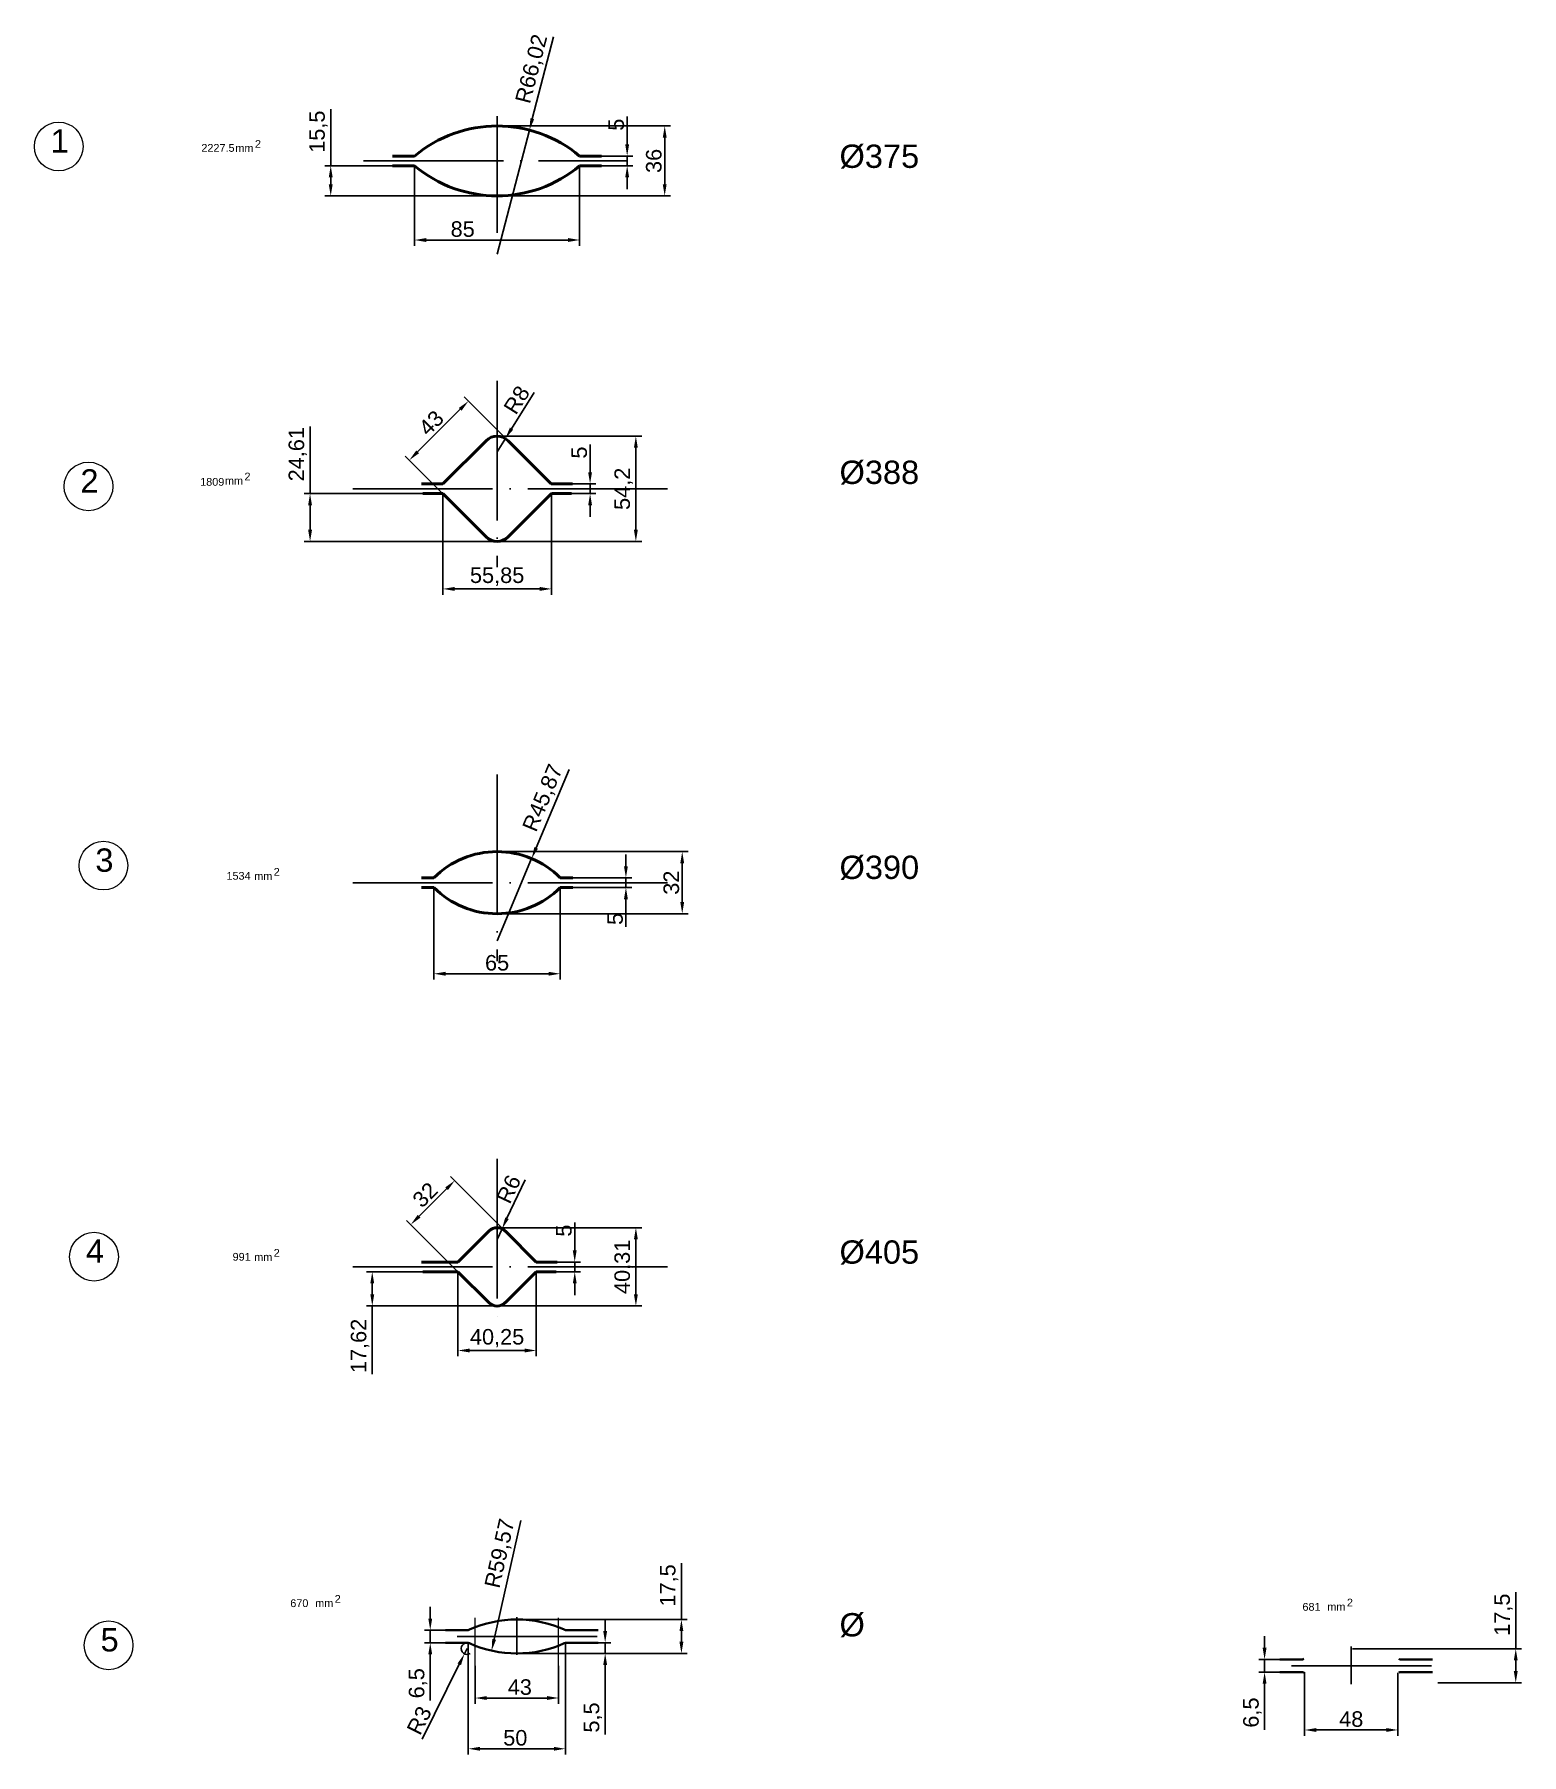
# Model space of a CAD drawing. Header units: millimetres. Extents: x -954 to 34898, y -2134 to 12006.
# Drawn here: x 8156 to 8921, y 1329 to 2215 of the extents above; entities that cross this region are included whole.
import ezdxf

# ---------------------------------------------------------------- set-up
doc = ezdxf.new("R2010")
doc.units = ezdxf.units.MM
doc.header["$LTSCALE"] = 3
doc.linetypes.add('ACAD_ISO04W100', pattern=[30, 24, -3, 0, -3])
for name, color, linetype, lineweight in [('контурная', 7, 'Continuous', 50), ('осевые', 1, 'ACAD_ISO04W100', 25), ('тонкая', 7, 'Continuous', 20), ('тонкий', 7, 'Continuous', 20)]:
    doc.layers.add(name, color=color, linetype=linetype, lineweight=lineweight)
doc.styles.add('s1v4', font='arial.ttf', dxfattribs={"height": 4})
doc.styles.get("Standard").update_dxf_attribs({"font": 'arial.ttf'})
doc.dimstyles.new('s2v4', dxfattribs={"dimtxt": 8, "dimasz": 6, "dimexe": 3, "dimexo": 0, "dimgap": 1.5, "dimtad": 1, "dimtxsty": 'Standard', "dimcen": 2.5, "dimadec": 0, "dimazin": 0, "dimtfac": 1, "dimtmove": 0, "dimatfit": 3, "dimfxl": 1, "dimarcsym": 0})

# ---------------------------------------------------------------- blocks, each defined once
blk = doc.blocks.new('*D104')
at = {"layer": 'Defpoints', "color": 0, "transparency": 16777216}
for p in [(8367.43, 1393.17), (8359.62, 1386.67), (8367.43, 1386.67)]:
    blk.add_point(p, dxfattribs=at)
at = {"layer": 'тонкий', "color": 0, "lineweight": -2, "transparency": 16777216}
for p, q in [((8359.62, 1399.17), (8359.62, 1405.17)), ((8367.43, 1393.17), (8356.62, 1393.17)), ((8359.62, 1393.17), (8359.62, 1386.67)), ((8367.43, 1386.67), (8356.62, 1386.67)), ((8359.62, 1380.67), (8359.62, 1357))]:
    blk.add_line(p, q, dxfattribs=at)
at = {"layer": 'тонкий', "color": 0, "transparency": 16777216}
for points in [[(8358.62, 1399.17), (8360.62, 1399.17), (8359.62, 1393.17)], [(8358.62, 1380.67), (8360.62, 1380.67), (8359.62, 1386.67)]]:
    blk.add_solid(points, dxfattribs=at)
at = {"layer": 'тонкий', "color": 0, "transparency": 16777216, "insert": (8353.32, 1365.84), "char_height": 8, "attachment_point": 5, "rotation": 90}
blk.add_mtext('6,5', dxfattribs=at)
blk = doc.blocks.new('*D105')
at = {"layer": 'Defpoints', "color": 0, "transparency": 16777216}
for p in [(8379.2, 1386.6), (8429.24, 1386.6), (8379.2, 1332.11)]:
    blk.add_point(p, dxfattribs=at)
at = {"layer": 'тонкий', "color": 0, "lineweight": -2, "transparency": 16777216}
for p, q in [((8379.2, 1386.6), (8379.2, 1329.11)), ((8429.24, 1386.6), (8429.24, 1329.11)), ((8423.24, 1332.11), (8385.2, 1332.11))]:
    blk.add_line(p, q, dxfattribs=at)
at = {"layer": 'тонкий', "color": 0, "transparency": 16777216}
for points in [[(8385.2, 1333.11), (8385.2, 1331.11), (8379.2, 1332.11)], [(8423.24, 1333.11), (8423.24, 1331.11), (8429.24, 1332.11)]]:
    blk.add_solid(points, dxfattribs=at)
at = {"layer": 'тонкий', "color": 0, "transparency": 16777216, "insert": (8403.4, 1337.7), "char_height": 8, "attachment_point": 5}
blk.add_mtext('50', dxfattribs=at)
blk = doc.blocks.new('*D156')
at = {"layer": 'Defpoints', "color": 0, "transparency": 16777216}
for p in [(8446.03, 1386.67), (8449.66, 1386.67), (8404.22, 1381.17)]:
    blk.add_point(p, dxfattribs=at)
at = {"layer": 'тонкий', "color": 0, "lineweight": -2, "transparency": 16777216}
for p, q in [((8449.66, 1392.67), (8449.66, 1398.67)), ((8446.03, 1386.67), (8452.66, 1386.67)), ((8449.66, 1386.67), (8449.66, 1381.17)), ((8404.22, 1381.17), (8452.66, 1381.17)), ((8449.66, 1375.17), (8449.66, 1339.4))]:
    blk.add_line(p, q, dxfattribs=at)
at = {"layer": 'тонкий', "color": 0, "transparency": 16777216}
for points in [[(8448.66, 1392.67), (8450.66, 1392.67), (8449.66, 1386.67)], [(8448.66, 1375.17), (8450.66, 1375.17), (8449.66, 1381.17)]]:
    blk.add_solid(points, dxfattribs=at)
at = {"layer": 'тонкий', "color": 0, "transparency": 16777216, "insert": (8443.37, 1348.21), "char_height": 8, "attachment_point": 5, "rotation": 90}
blk.add_mtext('5,5', dxfattribs=at)
blk = doc.blocks.new('*D106')
at = {"layer": 'Defpoints', "color": 0, "transparency": 16777216}
for p in [(8404.92, 1398.67), (8488.9, 1398.67), (8448.82, 1381.17)]:
    blk.add_point(p, dxfattribs=at)
at = {"layer": 'тонкий', "color": 0, "lineweight": -2, "transparency": 16777216}
for p, q in [((8488.9, 1398.67), (8488.9, 1427.75)), ((8404.92, 1398.67), (8491.9, 1398.67)), ((8488.9, 1387.17), (8488.9, 1392.67)), ((8448.82, 1381.17), (8491.9, 1381.17))]:
    blk.add_line(p, q, dxfattribs=at)
at = {"layer": 'тонкий', "color": 0, "transparency": 16777216}
for points in [[(8487.9, 1392.67), (8489.9, 1392.67), (8488.9, 1398.67)], [(8487.9, 1387.17), (8489.9, 1387.17), (8488.9, 1381.17)]]:
    blk.add_solid(points, dxfattribs=at)
at = {"layer": 'тонкий', "color": 0, "transparency": 16777216, "insert": (8482.59, 1416.21), "char_height": 8, "attachment_point": 5, "rotation": 90}
blk.add_mtext('17,5', dxfattribs=at)
blk = doc.blocks.new('*D157')
at = {"color": 0, "lineweight": -2, "transparency": 16777216}
for p, q in [((8382.72, 1374.82), (8382.72, 1355.24)), ((8425.72, 1374.82), (8425.72, 1355.24)), ((8419.72, 1358.24), (8388.72, 1358.24))]:
    blk.add_line(p, q, dxfattribs=at)
at = {"color": 0, "transparency": 16777216}
for points in [[(8388.72, 1359.24), (8388.72, 1357.24), (8382.72, 1358.24)], [(8419.72, 1359.24), (8419.72, 1357.24), (8425.72, 1358.24)]]:
    blk.add_solid(points, dxfattribs=at)
at = {"layer": 'Defpoints', "color": 0, "transparency": 16777216}
for p in [(8382.72, 1374.82), (8425.72, 1374.82), (8382.72, 1358.24)]:
    blk.add_point(p, dxfattribs=at)
at = {"color": 0, "lineweight": 15, "transparency": 16777216, "insert": (8405.73, 1363.83), "char_height": 8, "attachment_point": 5}
blk.add_mtext('43', dxfattribs=at)
blk = doc.blocks.new('*D158')
at = {"layer": 'Defpoints', "color": 0, "transparency": 16777216}
for p in [(8378.57, 1383.67), (8377.24, 1380.98)]:
    blk.add_point(p, dxfattribs=at)
at = {"layer": 'тонкий', "color": 0, "lineweight": -2, "transparency": 16777216}
for p, q in [((8378.57, 1383.67), (8377.24, 1380.98)), ((8355.46, 1337.1), (8374.57, 1375.61))]:
    blk.add_line(p, q, dxfattribs=at)
blk.add_arc((8378.57, 1383.67), 3, 90, 300.90687, dxfattribs=at)
at = {"layer": 'тонкий', "color": 0, "transparency": 16777216}
blk.add_solid([(8373.67, 1376.05), (8375.46, 1375.16), (8377.24, 1380.98)], dxfattribs=at)
at = {"layer": 'тонкий', "color": 0, "transparency": 16777216, "insert": (8353.99, 1346.7), "char_height": 8, "attachment_point": 5, "rotation": 63.61109}
blk.add_mtext('R3', dxfattribs=at)
blk = doc.blocks.new('*D159')
at = {"layer": 'Defpoints', "color": 0, "transparency": 16777216}
for p in [(8404.22, 1440.74), (8391.21, 1382.61)]:
    blk.add_point(p, dxfattribs=at)
at = {"layer": 'тонкий', "color": 0, "lineweight": -2, "transparency": 16777216}
blk.add_line((8406.2, 1449.59), (8392.52, 1388.46), dxfattribs=at)
at = {"layer": 'тонкий', "color": 0, "transparency": 16777216}
blk.add_solid([(8391.55, 1388.68), (8393.5, 1388.25), (8391.21, 1382.61)], dxfattribs=at)
at = {"layer": 'тонкий', "color": 0, "transparency": 16777216, "insert": (8395.94, 1432.6), "char_height": 8, "attachment_point": 5, "rotation": 77.38496}
blk.add_mtext('R59,57', dxfattribs=at)
blk = doc.blocks.new('*D107')
at = {"layer": 'Defpoints', "color": 0, "transparency": 16777216}
for p in [(8447.83, 2152.07), (8460.98, 2152.07), (8447.83, 2147.07)]:
    blk.add_point(p, dxfattribs=at)
at = {"layer": 'тонкая', "color": 0, "lineweight": -2, "transparency": 16777216}
for p, q in [((8460.98, 2158.07), (8460.98, 2172.37)), ((8447.83, 2152.07), (8463.98, 2152.07)), ((8460.98, 2147.07), (8460.98, 2152.07)), ((8447.83, 2147.07), (8463.98, 2147.07)), ((8460.98, 2141.07), (8460.98, 2135.07))]:
    blk.add_line(p, q, dxfattribs=at)
at = {"layer": 'тонкая', "color": 0, "transparency": 16777216}
for points in [[(8459.98, 2158.07), (8461.98, 2158.07), (8460.98, 2152.07)], [(8459.98, 2141.07), (8461.98, 2141.07), (8460.98, 2147.07)]]:
    blk.add_solid(points, dxfattribs=at)
at = {"layer": 'тонкая', "color": 0, "transparency": 16777216, "insert": (8455.41, 2168.22), "char_height": 8, "attachment_point": 5, "rotation": 90}
blk.add_mtext('5', dxfattribs=at)
blk = doc.blocks.new('*D108')
at = {"layer": 'Defpoints', "color": 0, "transparency": 16777216}
for p in [(8394.03, 2167.57), (8480.31, 2167.57), (8394.03, 2131.57)]:
    blk.add_point(p, dxfattribs=at)
at = {"layer": 'тонкая', "color": 0, "lineweight": -2, "transparency": 16777216}
for p, q in [((8394.03, 2167.57), (8483.31, 2167.57)), ((8480.31, 2137.57), (8480.31, 2161.57)), ((8394.03, 2131.57), (8483.31, 2131.57))]:
    blk.add_line(p, q, dxfattribs=at)
at = {"layer": 'тонкая', "color": 0, "transparency": 16777216}
for points in [[(8479.31, 2161.57), (8481.31, 2161.57), (8480.31, 2167.57)], [(8479.31, 2137.57), (8481.31, 2137.57), (8480.31, 2131.57)]]:
    blk.add_solid(points, dxfattribs=at)
at = {"layer": 'тонкая', "color": 0, "transparency": 16777216, "insert": (8474.72, 2149.57), "char_height": 8, "attachment_point": 5, "rotation": 90}
blk.add_mtext('36', dxfattribs=at)
blk = doc.blocks.new('*D109')
at = {"layer": 'Defpoints', "color": 0, "transparency": 16777216}
for p in [(8351.53, 2147.07), (8436.53, 2147.07), (8351.53, 2108.84)]:
    blk.add_point(p, dxfattribs=at)
at = {"layer": 'тонкая', "color": 0, "lineweight": -2, "transparency": 16777216}
for p, q in [((8351.53, 2147.07), (8351.53, 2105.84)), ((8436.53, 2147.07), (8436.53, 2105.84)), ((8430.53, 2108.84), (8357.53, 2108.84))]:
    blk.add_line(p, q, dxfattribs=at)
at = {"layer": 'тонкая', "color": 0, "transparency": 16777216}
for points in [[(8357.53, 2109.84), (8357.53, 2107.84), (8351.53, 2108.84)], [(8430.53, 2109.84), (8430.53, 2107.84), (8436.53, 2108.84)]]:
    blk.add_solid(points, dxfattribs=at)
at = {"layer": 'тонкая', "color": 0, "transparency": 16777216, "insert": (8376.31, 2114.43), "char_height": 8, "attachment_point": 5}
blk.add_mtext('85', dxfattribs=at)
blk = doc.blocks.new('*D110')
at = {"layer": 'Defpoints', "color": 0, "transparency": 16777216}
for p in [(8410.64, 2165.45), (8394.03, 2101.55)]:
    blk.add_point(p, dxfattribs=at)
at = {"layer": 'тонкая', "color": 0, "lineweight": -2, "transparency": 16777216}
for p, q in [((8423.11, 2213.42), (8412.15, 2171.25)), ((8394.03, 2101.55), (8410.64, 2165.45))]:
    blk.add_line(p, q, dxfattribs=at)
at = {"layer": 'тонкая', "color": 0, "transparency": 16777216}
blk.add_solid([(8411.18, 2171.51), (8413.12, 2171), (8410.64, 2165.45)], dxfattribs=at)
at = {"layer": 'тонкая', "color": 0, "transparency": 16777216, "insert": (8412.28, 2196.83), "char_height": 8, "attachment_point": 5, "rotation": 75.42853}
blk.add_mtext('R66,02', dxfattribs=at)
blk = doc.blocks.new('*D111')
at = {"layer": 'Defpoints', "color": 0, "transparency": 16777216}
for p in [(8429.23, 1983.27), (8429.23, 1978.27), (8441.9, 1983.27)]:
    blk.add_point(p, dxfattribs=at)
at = {"layer": 'тонкая', "color": 0, "lineweight": -2, "transparency": 16777216}
for p, q in [((8441.9, 1989.27), (8441.9, 2003.58)), ((8429.23, 1983.27), (8444.9, 1983.27)), ((8429.23, 1978.27), (8444.9, 1978.27)), ((8441.9, 1978.27), (8441.9, 1983.27)), ((8441.9, 1972.27), (8441.9, 1966.27))]:
    blk.add_line(p, q, dxfattribs=at)
at = {"layer": 'тонкая', "color": 0, "transparency": 16777216}
for points in [[(8440.9, 1989.27), (8442.9, 1989.27), (8441.9, 1983.27)], [(8440.9, 1972.27), (8442.9, 1972.27), (8441.9, 1978.27)]]:
    blk.add_solid(points, dxfattribs=at)
at = {"layer": 'тонкая', "color": 0, "transparency": 16777216, "insert": (8436.33, 1999.42), "char_height": 8, "attachment_point": 5, "rotation": 90}
blk.add_mtext('5', dxfattribs=at)
blk = doc.blocks.new('*D112')
at = {"layer": 'Defpoints', "color": 0, "transparency": 16777216}
for p in [(8394.03, 2007.86), (8394.03, 1953.66), (8465.47, 1953.66)]:
    blk.add_point(p, dxfattribs=at)
at = {"layer": 'тонкая', "color": 0, "lineweight": -2, "transparency": 16777216}
for p, q in [((8394.03, 2007.86), (8468.47, 2007.86)), ((8465.47, 2001.86), (8465.47, 1959.66)), ((8394.03, 1953.66), (8468.47, 1953.66))]:
    blk.add_line(p, q, dxfattribs=at)
at = {"layer": 'тонкая', "color": 0, "transparency": 16777216}
for points in [[(8464.47, 2001.86), (8466.47, 2001.86), (8465.47, 2007.86)], [(8464.47, 1959.66), (8466.47, 1959.66), (8465.47, 1953.66)]]:
    blk.add_solid(points, dxfattribs=at)
at = {"layer": 'тонкая', "color": 0, "transparency": 16777216, "insert": (8459.16, 1980.76), "char_height": 8, "attachment_point": 5, "rotation": 90}
blk.add_mtext('54,2', dxfattribs=at)
blk = doc.blocks.new('*D113')
at = {"layer": 'Defpoints', "color": 0, "transparency": 16777216}
for p in [(8398.28, 2006.64), (8394.03, 1999.86)]:
    blk.add_point(p, dxfattribs=at)
at = {"layer": 'тонкая', "color": 0, "lineweight": -2, "transparency": 16777216}
for p, q in [((8413.11, 2030.29), (8401.47, 2011.72)), ((8394.03, 1999.86), (8398.28, 2006.64))]:
    blk.add_line(p, q, dxfattribs=at)
at = {"layer": 'тонкая', "color": 0, "transparency": 16777216}
blk.add_solid([(8400.62, 2012.26), (8402.32, 2011.19), (8398.28, 2006.64)], dxfattribs=at)
at = {"layer": 'тонкая', "color": 0, "transparency": 16777216, "insert": (8404.15, 2026.52), "char_height": 8, "attachment_point": 5, "rotation": 57.90909}
blk.add_mtext('R8', dxfattribs=at)
blk = doc.blocks.new('*D114')
at = {"layer": 'Defpoints', "color": 0, "transparency": 16777216}
for p in [(8366.13, 1978.27), (8421.98, 1978.27), (8366.13, 1929.22)]:
    blk.add_point(p, dxfattribs=at)
at = {"layer": 'тонкая', "color": 0, "lineweight": -2, "transparency": 16777216}
for p, q in [((8366.13, 1978.27), (8366.13, 1926.22)), ((8421.98, 1978.27), (8421.98, 1926.22)), ((8415.98, 1929.22), (8372.13, 1929.22))]:
    blk.add_line(p, q, dxfattribs=at)
at = {"layer": 'тонкая', "color": 0, "transparency": 16777216}
for points in [[(8372.13, 1930.22), (8372.13, 1928.22), (8366.13, 1929.22)], [(8415.98, 1930.22), (8415.98, 1928.22), (8421.98, 1929.22)]]:
    blk.add_solid(points, dxfattribs=at)
at = {"layer": 'тонкая', "color": 0, "transparency": 16777216, "insert": (8394.05, 1935.53), "char_height": 8, "attachment_point": 5}
blk.add_mtext('55,85', dxfattribs=at)
blk = doc.blocks.new('*D115')
at = {"layer": 'Defpoints', "color": 0, "transparency": 16777216}
for p in [(8399.69, 2005.52), (8348.88, 1995.52), (8369.28, 1975.11)]:
    blk.add_point(p, dxfattribs=at)
at = {"layer": 'тонкая', "color": 0, "lineweight": -2, "transparency": 16777216}
for p, q in [((8399.69, 2005.52), (8377.16, 2028.04)), ((8375.04, 2021.68), (8353.12, 1999.76)), ((8369.28, 1975.11), (8346.76, 1997.64))]:
    blk.add_line(p, q, dxfattribs=at)
at = {"layer": 'тонкая', "color": 0, "transparency": 16777216}
for points in [[(8374.34, 2022.39), (8375.75, 2020.97), (8379.29, 2025.92)], [(8352.42, 2000.47), (8353.83, 1999.05), (8348.88, 1995.52)]]:
    blk.add_solid(points, dxfattribs=at)
at = {"layer": 'тонкая', "color": 0, "transparency": 16777216, "insert": (8360.13, 2014.67), "char_height": 8, "attachment_point": 5, "rotation": 45}
blk.add_mtext('43', dxfattribs=at)
blk = doc.blocks.new('*D116')
at = {"layer": 'Defpoints', "color": 0, "transparency": 16777216}
for p in [(8421.33, 1582.7), (8421.33, 1577.7), (8434, 1582.7)]:
    blk.add_point(p, dxfattribs=at)
at = {"layer": 'тонкая', "color": 0, "lineweight": -2, "transparency": 16777216}
for p, q in [((8434, 1588.7), (8434, 1603)), ((8421.33, 1582.7), (8437, 1582.7)), ((8421.33, 1577.7), (8437, 1577.7)), ((8434, 1577.7), (8434, 1582.7)), ((8434, 1571.7), (8434, 1565.7))]:
    blk.add_line(p, q, dxfattribs=at)
at = {"layer": 'тонкая', "color": 0, "transparency": 16777216}
for points in [[(8433, 1588.7), (8435, 1588.7), (8434, 1582.7)], [(8433, 1571.7), (8435, 1571.7), (8434, 1577.7)]]:
    blk.add_solid(points, dxfattribs=at)
at = {"layer": 'тонкая', "color": 0, "transparency": 16777216, "insert": (8428.43, 1598.85), "char_height": 8, "attachment_point": 5, "rotation": 90}
blk.add_mtext('5', dxfattribs=at)
blk = doc.blocks.new('*D98')
at = {"layer": 'Defpoints', "color": 0, "transparency": 16777216}
for p in [(8394.03, 1600.37), (8394.03, 1560.06), (8465.47, 1560.06)]:
    blk.add_point(p, dxfattribs=at)
at = {"layer": 'тонкая', "color": 0, "lineweight": -2, "transparency": 16777216}
for p, q in [((8394.03, 1600.37), (8468.47, 1600.37)), ((8465.47, 1594.37), (8465.47, 1566.06)), ((8394.03, 1560.06), (8468.47, 1560.06))]:
    blk.add_line(p, q, dxfattribs=at)
at = {"layer": 'тонкая', "color": 0, "transparency": 16777216}
for points in [[(8464.47, 1594.37), (8466.47, 1594.37), (8465.47, 1600.37)], [(8464.47, 1566.06), (8466.47, 1566.06), (8465.47, 1560.06)]]:
    blk.add_solid(points, dxfattribs=at)
at = {"layer": 'тонкая', "color": 0, "transparency": 16777216, "insert": (8459.16, 1580.21), "char_height": 8, "attachment_point": 5, "rotation": 90}
blk.add_mtext('40,31', dxfattribs=at)
blk = doc.blocks.new('*D117')
at = {"layer": 'Defpoints', "color": 0, "transparency": 16777216}
for p in [(8361.53, 1775.49), (8426.53, 1775.49), (8361.53, 1731.11)]:
    blk.add_point(p, dxfattribs=at)
at = {"layer": 'тонкая', "color": 0, "lineweight": -2, "transparency": 16777216}
for p, q in [((8361.53, 1775.49), (8361.53, 1728.11)), ((8426.53, 1775.49), (8426.53, 1728.11)), ((8420.53, 1731.11), (8367.53, 1731.11))]:
    blk.add_line(p, q, dxfattribs=at)
at = {"layer": 'тонкая', "color": 0, "transparency": 16777216}
for points in [[(8367.53, 1732.11), (8367.53, 1730.11), (8361.53, 1731.11)], [(8420.53, 1732.11), (8420.53, 1730.11), (8426.53, 1731.11)]]:
    blk.add_solid(points, dxfattribs=at)
at = {"layer": 'тонкая', "color": 0, "transparency": 16777216, "insert": (8394.03, 1736.7), "char_height": 8, "attachment_point": 5}
blk.add_mtext('65', dxfattribs=at)
blk = doc.blocks.new('*D118')
at = {"layer": 'Defpoints', "color": 0, "transparency": 16777216}
for p in [(8411.82, 1790.4), (8394.03, 1748.12)]:
    blk.add_point(p, dxfattribs=at)
at = {"layer": 'тонкая', "color": 0, "lineweight": -2, "transparency": 16777216}
for p, q in [((8431.15, 1836.34), (8414.15, 1795.93)), ((8394.03, 1748.12), (8411.82, 1790.4))]:
    blk.add_line(p, q, dxfattribs=at)
at = {"layer": 'тонкая', "color": 0, "transparency": 16777216}
blk.add_solid([(8413.23, 1796.32), (8415.07, 1795.54), (8411.82, 1790.4)], dxfattribs=at)
at = {"layer": 'тонкая', "color": 0, "transparency": 16777216, "insert": (8418.04, 1821.44), "char_height": 8, "attachment_point": 5, "rotation": 67.18285}
blk.add_mtext('R45,87', dxfattribs=at)
blk = doc.blocks.new('*D119')
at = {"layer": 'Defpoints', "color": 0, "transparency": 16777216}
for p in [(8433.02, 1780.49), (8433.02, 1775.49), (8460.34, 1775.49)]:
    blk.add_point(p, dxfattribs=at)
at = {"layer": 'тонкая', "color": 0, "lineweight": -2, "transparency": 16777216}
for p, q in [((8460.34, 1786.49), (8460.34, 1792.49)), ((8433.02, 1780.49), (8463.34, 1780.49)), ((8460.34, 1780.49), (8460.34, 1775.49)), ((8433.02, 1775.49), (8463.34, 1775.49)), ((8460.34, 1769.49), (8460.34, 1755.18))]:
    blk.add_line(p, q, dxfattribs=at)
at = {"layer": 'тонкая', "color": 0, "transparency": 16777216}
for points in [[(8459.34, 1786.49), (8461.34, 1786.49), (8460.34, 1780.49)], [(8459.34, 1769.49), (8461.34, 1769.49), (8460.34, 1775.49)]]:
    blk.add_solid(points, dxfattribs=at)
at = {"layer": 'тонкая', "color": 0, "transparency": 16777216, "insert": (8454.78, 1759.34), "char_height": 8, "attachment_point": 5, "rotation": 90}
blk.add_mtext('5', dxfattribs=at)
blk = doc.blocks.new('*D120')
at = {"layer": 'Defpoints', "color": 0, "transparency": 16777216}
for p in [(8394.03, 1793.99), (8394.03, 1761.99), (8489.32, 1761.99)]:
    blk.add_point(p, dxfattribs=at)
at = {"layer": 'тонкая', "color": 0, "lineweight": -2, "transparency": 16777216}
for p, q in [((8394.03, 1793.99), (8492.32, 1793.99)), ((8489.32, 1787.99), (8489.32, 1767.99)), ((8394.03, 1761.99), (8492.32, 1761.99))]:
    blk.add_line(p, q, dxfattribs=at)
at = {"layer": 'тонкая', "color": 0, "transparency": 16777216}
for points in [[(8488.32, 1787.99), (8490.32, 1787.99), (8489.32, 1793.99)], [(8488.32, 1767.99), (8490.32, 1767.99), (8489.32, 1761.99)]]:
    blk.add_solid(points, dxfattribs=at)
at = {"layer": 'тонкая', "color": 0, "transparency": 16777216, "insert": (8483.74, 1777.99), "char_height": 8, "attachment_point": 5, "rotation": 90}
blk.add_mtext('32', dxfattribs=at)
blk = doc.blocks.new('*D121')
at = {"layer": 'Defpoints', "color": 0, "transparency": 16777216}
for p in [(8372.25, 1624.64), (8396.55, 1600.34), (8373.91, 1577.7)]:
    blk.add_point(p, dxfattribs=at)
at = {"layer": 'тонкая', "color": 0, "lineweight": -2, "transparency": 16777216}
for p, q in [((8396.55, 1600.34), (8370.13, 1626.76)), ((8353.85, 1606.24), (8368.01, 1620.39)), ((8373.91, 1577.7), (8347.49, 1604.12))]:
    blk.add_line(p, q, dxfattribs=at)
at = {"layer": 'тонкая', "color": 0, "transparency": 16777216}
for points in [[(8367.3, 1621.1), (8368.71, 1619.69), (8372.25, 1624.64)], [(8353.14, 1606.94), (8354.56, 1605.53), (8349.61, 1601.99)]]:
    blk.add_solid(points, dxfattribs=at)
at = {"layer": 'тонкая', "color": 0, "transparency": 16777216, "insert": (8356.98, 1617.27), "char_height": 8, "attachment_point": 5, "rotation": 45}
blk.add_mtext('32', dxfattribs=at)
blk = doc.blocks.new('*D122')
at = {"layer": 'Defpoints', "color": 0, "transparency": 16777216}
for p in [(8373.91, 1577.7), (8414.16, 1577.7), (8373.91, 1537.15)]:
    blk.add_point(p, dxfattribs=at)
at = {"layer": 'тонкая', "color": 0, "lineweight": -2, "transparency": 16777216}
for p, q in [((8373.91, 1577.7), (8373.91, 1534.15)), ((8414.16, 1577.7), (8414.16, 1534.15)), ((8408.16, 1537.15), (8379.91, 1537.15))]:
    blk.add_line(p, q, dxfattribs=at)
at = {"layer": 'тонкая', "color": 0, "transparency": 16777216}
for points in [[(8379.91, 1538.15), (8379.91, 1536.15), (8373.91, 1537.15)], [(8408.16, 1538.15), (8408.16, 1536.15), (8414.16, 1537.15)]]:
    blk.add_solid(points, dxfattribs=at)
at = {"layer": 'тонкая', "color": 0, "transparency": 16777216, "insert": (8394.03, 1543.46), "char_height": 8, "attachment_point": 5}
blk.add_mtext('40,25', dxfattribs=at)
blk = doc.blocks.new('*D123')
at = {"layer": 'Defpoints', "color": 0, "transparency": 16777216}
for p in [(8394.03, 1594.37), (8396.58, 1599.8)]:
    blk.add_point(p, dxfattribs=at)
at = {"layer": 'тонкая', "color": 0, "lineweight": -2, "transparency": 16777216}
for p, q in [((8408.43, 1625.05), (8399.13, 1605.23)), ((8394.03, 1594.37), (8396.58, 1599.8))]:
    blk.add_line(p, q, dxfattribs=at)
at = {"layer": 'тонкая', "color": 0, "transparency": 16777216}
blk.add_solid([(8398.23, 1605.65), (8400.04, 1604.81), (8396.58, 1599.8)], dxfattribs=at)
at = {"layer": 'тонкая', "color": 0, "transparency": 16777216, "insert": (8400, 1620.23), "char_height": 8, "attachment_point": 5, "rotation": 64.86307}
blk.add_mtext('R6', dxfattribs=at)
blk = doc.blocks.new('*D125')
at = {"layer": 'Defpoints', "color": 0, "transparency": 16777216}
for p in [(8297.77, 1978.27), (8355.75, 1978.27), (8394.08, 1953.66)]:
    blk.add_point(p, dxfattribs=at)
at = {"layer": 'тонкая', "color": 0, "lineweight": -2, "transparency": 16777216}
for p, q in [((8297.77, 1978.27), (8297.77, 2012.86)), ((8355.75, 1978.27), (8294.77, 1978.27)), ((8297.77, 1959.66), (8297.77, 1972.27)), ((8394.08, 1953.66), (8294.77, 1953.66))]:
    blk.add_line(p, q, dxfattribs=at)
at = {"layer": 'тонкая', "color": 0, "transparency": 16777216}
for points in [[(8296.77, 1972.27), (8298.77, 1972.27), (8297.77, 1978.27)], [(8296.77, 1959.66), (8298.77, 1959.66), (8297.77, 1953.66)]]:
    blk.add_solid(points, dxfattribs=at)
at = {"layer": 'тонкая', "color": 0, "transparency": 16777216, "insert": (8291.46, 1998.57), "char_height": 8, "attachment_point": 5, "rotation": 90}
blk.add_mtext('24,61', dxfattribs=at)
blk = doc.blocks.new('*D126')
at = {"layer": 'Defpoints', "color": 0, "transparency": 16777216}
for p in [(8308.4, 2147.07), (8340.24, 2147.07), (8394.03, 2131.57)]:
    blk.add_point(p, dxfattribs=at)
at = {"layer": 'тонкая', "color": 0, "lineweight": -2, "transparency": 16777216}
for p, q in [((8308.4, 2147.07), (8308.4, 2176.16)), ((8340.24, 2147.07), (8305.4, 2147.07)), ((8308.4, 2137.57), (8308.4, 2141.07)), ((8394.03, 2131.57), (8305.4, 2131.57))]:
    blk.add_line(p, q, dxfattribs=at)
at = {"layer": 'тонкая', "color": 0, "transparency": 16777216}
for points in [[(8307.4, 2141.07), (8309.4, 2141.07), (8308.4, 2147.07)], [(8307.4, 2137.57), (8309.4, 2137.57), (8308.4, 2131.57)]]:
    blk.add_solid(points, dxfattribs=at)
at = {"layer": 'тонкая', "color": 0, "transparency": 16777216, "insert": (8302.09, 2164.61), "char_height": 8, "attachment_point": 5, "rotation": 90}
blk.add_mtext('15,5', dxfattribs=at)
blk = doc.blocks.new('*D127')
at = {"layer": 'Defpoints', "color": 0, "transparency": 16777216}
for p in [(8329.78, 1577.7), (8355.75, 1577.7), (8393.54, 1560.08)]:
    blk.add_point(p, dxfattribs=at)
at = {"layer": 'тонкая', "color": 0, "lineweight": -2, "transparency": 16777216}
for p, q in [((8355.75, 1577.7), (8326.78, 1577.7)), ((8329.78, 1571.7), (8329.78, 1566.08)), ((8393.54, 1560.08), (8326.78, 1560.08)), ((8329.78, 1560.08), (8329.78, 1524.92))]:
    blk.add_line(p, q, dxfattribs=at)
at = {"layer": 'тонкая', "color": 0, "transparency": 16777216}
for points in [[(8328.78, 1571.7), (8330.78, 1571.7), (8329.78, 1577.7)], [(8328.78, 1566.08), (8330.78, 1566.08), (8329.78, 1560.08)]]:
    blk.add_solid(points, dxfattribs=at)
at = {"layer": 'тонкая', "color": 0, "transparency": 16777216, "insert": (8323.47, 1539.5), "char_height": 8, "attachment_point": 5, "rotation": 90}
blk.add_mtext('17,62', dxfattribs=at)
blk = doc.blocks.new('*D679')
at = {"layer": 'Defpoints', "color": 0, "transparency": 16777216}
for p in [(8796.88, 1378.09), (8789.07, 1371.59), (8796.88, 1371.59)]:
    blk.add_point(p, dxfattribs=at)
at = {"layer": 'тонкий', "color": 0, "lineweight": -2, "transparency": 16777216}
for p, q in [((8789.07, 1384.09), (8789.07, 1390.09)), ((8796.88, 1378.09), (8786.07, 1378.09)), ((8789.07, 1378.09), (8789.07, 1371.59)), ((8796.88, 1371.59), (8786.07, 1371.59)), ((8789.07, 1365.59), (8789.07, 1341.92))]:
    blk.add_line(p, q, dxfattribs=at)
at = {"layer": 'тонкий', "color": 0, "transparency": 16777216}
for points in [[(8788.07, 1384.09), (8790.07, 1384.09), (8789.07, 1378.09)], [(8788.07, 1365.59), (8790.07, 1365.59), (8789.07, 1371.59)]]:
    blk.add_solid(points, dxfattribs=at)
at = {"layer": 'тонкий', "color": 0, "transparency": 16777216, "insert": (8782.77, 1350.75), "char_height": 8, "attachment_point": 5, "rotation": 90}
blk.add_mtext('6,5', dxfattribs=at)
blk = doc.blocks.new('*D680')
at = {"layer": 'Defpoints', "color": 0, "transparency": 16777216}
for p in [(8834.37, 1383.58), (8918.35, 1383.58), (8878.27, 1366.09)]:
    blk.add_point(p, dxfattribs=at)
at = {"layer": 'тонкий', "color": 0, "lineweight": -2, "transparency": 16777216}
for p, q in [((8918.35, 1383.58), (8918.35, 1412.67)), ((8834.37, 1383.58), (8921.35, 1383.58)), ((8918.35, 1372.09), (8918.35, 1377.58)), ((8878.27, 1366.09), (8921.35, 1366.09))]:
    blk.add_line(p, q, dxfattribs=at)
at = {"layer": 'тонкий', "color": 0, "transparency": 16777216}
for points in [[(8917.35, 1377.58), (8919.35, 1377.58), (8918.35, 1383.58)], [(8917.35, 1372.09), (8919.35, 1372.09), (8918.35, 1366.09)]]:
    blk.add_solid(points, dxfattribs=at)
at = {"layer": 'тонкий', "color": 0, "transparency": 16777216, "insert": (8912.05, 1401.13), "char_height": 8, "attachment_point": 5, "rotation": 90}
blk.add_mtext('17,5', dxfattribs=at)
blk = doc.blocks.new('*D688')
at = {"layer": 'Defpoints', "color": 0, "transparency": 16777216}
for p in [(8809.67, 1371.59), (8857.67, 1371.14), (8809.67, 1341.78)]:
    blk.add_point(p, dxfattribs=at)
at = {"layer": 'тонкая', "color": 0, "lineweight": -2, "transparency": 16777216}
for p, q in [((8809.67, 1371.59), (8809.67, 1338.78)), ((8857.67, 1371.14), (8857.67, 1338.78)), ((8851.67, 1341.78), (8815.67, 1341.78))]:
    blk.add_line(p, q, dxfattribs=at)
at = {"layer": 'тонкая', "color": 0, "transparency": 16777216}
for points in [[(8815.67, 1342.78), (8815.67, 1340.78), (8809.67, 1341.78)], [(8851.67, 1342.78), (8851.67, 1340.78), (8857.67, 1341.78)]]:
    blk.add_solid(points, dxfattribs=at)
at = {"layer": 'тонкая', "color": 0, "transparency": 16777216, "insert": (8833.67, 1347.36), "char_height": 8, "attachment_point": 5}
blk.add_mtext('48', dxfattribs=at)

msp = doc.modelspace()

# ---------------------------------------------------------------- linework, layer by layer
at = {"lineweight": 40}
for p, q in [((8367.433, 1393.171), (8378.569, 1393.171)), ((8446.032, 1393.171), (8429.873, 1393.171)), ((8367.433, 1386.671), (8378.569, 1386.671)), ((8446.032, 1386.671), (8429.873, 1386.671)), ((8796.884, 1378.087), (8808.021, 1378.087)), ((8875.484, 1378.087), (8859.325, 1378.087)), ((8796.884, 1371.587), (8808.021, 1371.587)), ((8875.484, 1371.587), (8859.325, 1371.587))]:
    msp.add_line(p, q, dxfattribs=at)
for centre, radius, start, end in [((8378.569, 1396.171), 3, 270, 294.203028), ((8404.221, 1339.101), 59.57, 65.796972, 114.203028), ((8429.873, 1396.171), 3, 245.796972, 270), ((8378.569, 1383.671), 3, 65.796972, 90), ((8404.221, 1440.741), 59.57, 245.796972, 294.203028), ((8429.873, 1383.671), 3, 90, 114.203028), ((8808.021, 1381.087), 3, 270, 294.203028), ((8859.325, 1381.087), 3, 245.796972, 270), ((8808.021, 1368.587), 3, 65.796972, 90), ((8859.325, 1368.587), 3, 90, 114.203028)]:
    msp.add_arc(centre, radius, start, end, dxfattribs=at)
at = {"layer": 'контурная'}
for p, q in [((8351.533, 2152.07), (8340.237, 2152.07)), ((8436.533, 2152.07), (8447.829, 2152.07)), ((8351.533, 2147.07), (8340.237, 2147.07)), ((8436.533, 2147.07), (8447.829, 2147.07)), ((8366.127, 1983.271), (8388.376, 2005.52)), ((8421.939, 1983.271), (8399.69, 2005.52)), ((8366.127, 1983.271), (8355.137, 1983.271)), ((8366.127, 1978.271), (8355.746, 1978.271)), ((8388.397, 1956.002), (8366.127, 1978.271)), ((8399.711, 1956.002), (8421.981, 1978.271)), ((8421.939, 1983.271), (8432.929, 1983.271)), ((8421.981, 1978.271), (8432.32, 1978.271)), ((8361.533, 1780.488), (8355.042, 1780.488)), ((8426.533, 1780.488), (8433.024, 1780.488)), ((8361.533, 1775.488), (8355.042, 1775.488)), ((8426.533, 1775.488), (8433.024, 1775.488)), ((8373.88, 1582.698), (8389.79, 1598.609)), ((8414.186, 1582.698), (8398.276, 1598.609)), ((8373.88, 1582.698), (8355.137, 1582.698)), ((8373.906, 1577.698), (8355.746, 1577.698)), ((8389.79, 1561.814), (8373.906, 1577.698)), ((8398.276, 1561.814), (8414.16, 1577.698)), ((8414.16, 1577.698), (8424.389, 1577.698)), ((8414.186, 1582.698), (8424.998, 1582.698))]:
    msp.add_line(p, q, dxfattribs=at)
for centre, radius, start, end in [((8394.033, 2101.554), 66.016, 49.92558, 130.07442), ((8394.033, 2197.586), 66.016, 229.92558, 310.07442), ((8394.033, 1999.863), 8, 45, 135), ((8394.054, 1961.658), 8, 225, 315), ((8394.033, 1748.118), 45.87, 44.885507, 135.114493), ((8394.033, 1807.859), 45.87, 224.885507, 315.114493), ((8394.033, 1594.366), 6, 45, 135), ((8394.033, 1566.056), 6, 225, 315)]:
    msp.add_arc(centre, radius, start, end, dxfattribs=at)
at = {"layer": 'осевые'}
for p, q in [((8394.033, 2112.556), (8394.033, 2172.661)), ((8325.304, 2149.57), (8460.559, 2149.57)), ((8394.033, 2036.424), (8394.033, 1940.37)), ((8319.73, 1980.771), (8487.443, 1980.771)), ((8394.033, 1833.641), (8394.033, 1737.586)), ((8319.73, 1777.988), (8487.443, 1777.988)), ((8394.033, 1635.851), (8394.033, 1549.472)), ((8319.73, 1580.198), (8487.443, 1580.198)), ((8404.221, 1399.822), (8404.221, 1380.521)), ((8373.532, 1389.921), (8447.164, 1389.921)), ((8833.673, 1384.737), (8833.673, 1365.437)), ((8802.984, 1374.837), (8876.616, 1374.837))]:
    msp.add_line(p, q, dxfattribs=at)
at = {"layer": 'тонкая'}
for centre in [(8168.419, 2156.989), (8183.73, 1981.979), (8191.421, 1786.759), (8186.565, 1585.453), (8194.095, 1385.365)]:
    msp.add_circle(centre, 12.532, dxfattribs=at)
at = {"layer": 'тонкий'}
for p, q in [((8382.721, 1374.822), (8382.721, 1399.546)), ((8425.721, 1374.822), (8425.721, 1399.546))]:
    msp.add_line(p, q, dxfattribs=at)

# ---------------------------------------------------------------- texts
at = {"layer": 'тонкая', "style": 's1v4'}
for s, p in [('2227.5', (8241.83, 2154.269)), ('mm', (8259.33, 2154.169)), ('2', (8269.4, 2156.313)), ('1809', (8241.197, 1982.337)), ('mm', (8253.942, 1982.944)), ('2', (8264.012, 1985.089)), ('1534', (8254.735, 1779.509)), ('mm', (8269.004, 1779.408)), ('2', (8279.074, 1781.553)), ('991', (8257.899, 1583.388)), ('mm', (8269.004, 1583.288)), ('2', (8279.074, 1585.432)), ('670', (8287.585, 1405.056)), ('mm', (8300.393, 1405.119)), ('2', (8310.463, 1407.263)), ('2', (8831.439, 1405.376)), ('681', (8808.561, 1403.169)), ('mm', (8821.369, 1403.231))]:
    msp.add_text(s, height=4, dxfattribs=at).set_placement(p)
at = {"layer": 'тонкий', "style": 's1v4'}
for s, p in [('1', (8164.256, 2153.839)), ('%%C375', (8570.28, 2145.978)), ('%%C388', (8570.28, 1983.26)), ('2', (8179.567, 1978.828)), ('3', (8187.258, 1783.609)), ('%%C390', (8570.28, 1779.897)), ('4', (8182.402, 1582.303)), ('%%C405', (8570.28, 1581.838)), ('%%C', (8570.28, 1389.957)), ('5', (8189.932, 1382.215))]:
    msp.add_text(s, height=12, dxfattribs=at).set_placement(p)

# ---------------------------------------------------------------- dimensions: what is measured, and where the dimension line sits
at = {"lineweight": 15}
dim = msp.add_linear_dim(base=(8382.721, 1358.238), p1=(8425.721, 1374.822), p2=(8382.721, 1374.822), dimstyle='s2v4', dxfattribs=at)
dim.commit()
dim.dimension.update_dxf_attribs({"geometry": '*D157', "text_midpoint": (8405.731, 1358.238), "dimtype": 160})
at = {"layer": 'тонкая'}
for center, mpoint, picture, middle in [((8394.033, 2101.554), (8410.642, 2165.447), '*D110', (8412.282, 2196.829)), ((8394.033, 1999.863), (8398.283, 2006.641), '*D113', (8404.155, 2026.517)), ((8394.033, 1594.366), (8396.582, 1599.798), '*D123', (8399.999, 1620.229))]:
    dim = msp.add_radius_dim(center=center, mpoint=mpoint, dimstyle='s2v4', dxfattribs=at)
    dim.commit()
    dim.dimension.update_dxf_attribs({"geometry": picture, "text_midpoint": middle})
for base, p1, p2, picture, middle in [((8308.398, 2147.07), (8394.033, 2131.57), (8340.237, 2147.07), '*D126', (8302.09, 2164.614)), ((8297.766, 1978.271), (8394.075, 1953.658), (8355.746, 1978.271), '*D125', (8291.458, 1998.565)), ((8465.4695, 1953.6584), (8394.033, 2007.8633), (8394.033, 1953.6584), '*D112', (8459.1619, 1980.7608)), ((8441.897, 1983.271), (8429.231, 1978.271), (8429.231, 1983.271), '*D111', (8436.329, 1999.423)), ((8489.323, 1761.988), (8394.033, 1793.988), (8394.033, 1761.988), '*D120', (8483.735, 1777.988)), ((8460.345, 1775.488), (8433.024, 1780.488), (8433.024, 1775.488), '*D119', (8454.777, 1759.336)), ((8434, 1582.698), (8421.334, 1577.698), (8421.334, 1582.698), '*D116', (8428.432, 1598.85)), ((8465.47, 1560.056), (8394.033, 1600.366), (8394.033, 1560.056), '*D98', (8459.162, 1580.211))]:
    dim = msp.add_linear_dim(base=base, p1=p1, p2=p2, angle=90, dimstyle='s2v4', dxfattribs=at)
    dim.commit()
    dim.dimension.update_dxf_attribs({"geometry": picture, "text_midpoint": middle})
for base, p1, p2, picture, middle in [((8460.978, 2152.07), (8447.829, 2147.07), (8447.829, 2152.07), '*D107', (8460.978, 2168.222)), ((8480.307, 2167.57), (8394.033, 2131.57), (8394.033, 2167.57), '*D108', (8480.307, 2149.57)), ((8329.781, 1577.698), (8393.544, 1560.076), (8355.746, 1577.698), '*D127', (8329.781, 1539.496))]:
    dim = msp.add_linear_dim(base=base, p1=p1, p2=p2, angle=90, dimstyle='s2v4', dxfattribs=at)
    dim.commit()
    dim.dimension.update_dxf_attribs({"geometry": picture, "text_midpoint": middle, "dimtype": 160})
dim = msp.add_linear_dim(base=(8351.533, 2108.842), p1=(8436.533, 2147.07), p2=(8351.533, 2147.07), dimstyle='s2v4', dxfattribs=at)
dim.commit()
dim.dimension.update_dxf_attribs({"geometry": '*D109', "text_midpoint": (8376.308, 2108.842), "dimtype": 160})
dim = msp.add_aligned_dim(p1=(8399.69, 2005.52), p2=(8369.284, 1975.115), distance=-28.855, dimstyle='s2v4', dxfattribs=at)
dim.commit()
dim.dimension.update_dxf_attribs({"geometry": '*D115', "text_midpoint": (8360.133, 2014.672)})
for base, p1, p2, picture, middle in [((8366.127, 1929.222), (8421.981, 1978.271), (8366.127, 1978.271), '*D114', (8394.054, 1935.53)), ((8361.533, 1731.111), (8426.533, 1775.488), (8361.533, 1775.488), '*D117', (8394.033, 1736.696)), ((8373.906, 1537.155), (8414.16, 1577.698), (8373.906, 1577.698), '*D122', (8394.033, 1543.463)), ((8809.673, 1341.78), (8857.673, 1371.136), (8809.673, 1371.587), '*D688', (8833.673, 1347.365))]:
    dim = msp.add_linear_dim(base=base, p1=p1, p2=p2, dimstyle='s2v4', dxfattribs=at)
    dim.commit()
    dim.dimension.update_dxf_attribs({"geometry": picture, "text_midpoint": middle})
dim = msp.add_radius_dim(center=(8394.033, 1748.118), mpoint=(8411.821, 1790.399), dimstyle='s2v4', dxfattribs=at)
dim.commit()
dim.dimension.update_dxf_attribs({"geometry": '*D118', "text_midpoint": (8423.85, 1818.989), "dimtype": 164})
dim = msp.add_aligned_dim(p1=(8373.906, 1577.698), p2=(8396.546, 1600.339), distance=34.361, dimstyle='s2v4', override={"dimdec": 0}, dxfattribs=at)
dim.commit()
dim.dimension.update_dxf_attribs({"geometry": '*D121', "text_midpoint": (8356.978, 1617.266)})
at = {"layer": 'тонкий'}
for center, mpoint, picture, middle in [((8404.221, 1440.741), (8391.211, 1382.61), '*D159', (8402.091, 1431.222)), ((8378.569, 1383.671), (8377.236, 1380.984), '*D158', (8358.994, 1344.219))]:
    dim = msp.add_radius_dim(center=center, mpoint=mpoint, dimstyle='s2v4', dxfattribs=at)
    dim.commit()
    dim.dimension.update_dxf_attribs({"geometry": picture, "text_midpoint": middle, "dimtype": 164})
for base, p1, p2, picture, middle in [((8488.902, 1398.667), (8448.818, 1381.171), (8404.921, 1398.667), '*D106', (8488.902, 1416.211)), ((8918.354, 1383.583), (8878.27, 1366.087), (8834.373, 1383.583), '*D680', (8918.354, 1401.126)), ((8449.663, 1386.671), (8404.221, 1381.171), (8446.032, 1386.671), '*D156', (8449.663, 1348.21))]:
    dim = msp.add_linear_dim(base=base, p1=p1, p2=p2, angle=90, dimstyle='s2v4', dxfattribs=at)
    dim.commit()
    dim.dimension.update_dxf_attribs({"geometry": picture, "text_midpoint": middle, "dimtype": 160})
for base, p1, p2, picture, middle in [((8359.623, 1386.671), (8367.433, 1393.171), (8367.433, 1386.671), '*D104', (8353.315, 1365.837)), ((8789.075, 1371.587), (8796.884, 1378.087), (8796.884, 1371.587), '*D679', (8782.767, 1350.753))]:
    dim = msp.add_linear_dim(base=base, p1=p1, p2=p2, angle=90, dimstyle='s2v4', dxfattribs=at)
    dim.commit()
    dim.dimension.update_dxf_attribs({"geometry": picture, "text_midpoint": middle})
dim = msp.add_linear_dim(base=(8379.198, 1332.114), p1=(8429.244, 1386.605), p2=(8379.198, 1386.605), dimstyle='s2v4', override={"dimdec": 0}, dxfattribs=at)
dim.commit()
dim.dimension.update_dxf_attribs({"geometry": '*D105', "text_midpoint": (8403.402, 1332.114), "dimtype": 160})

doc.saveas('drawing.dxf')
